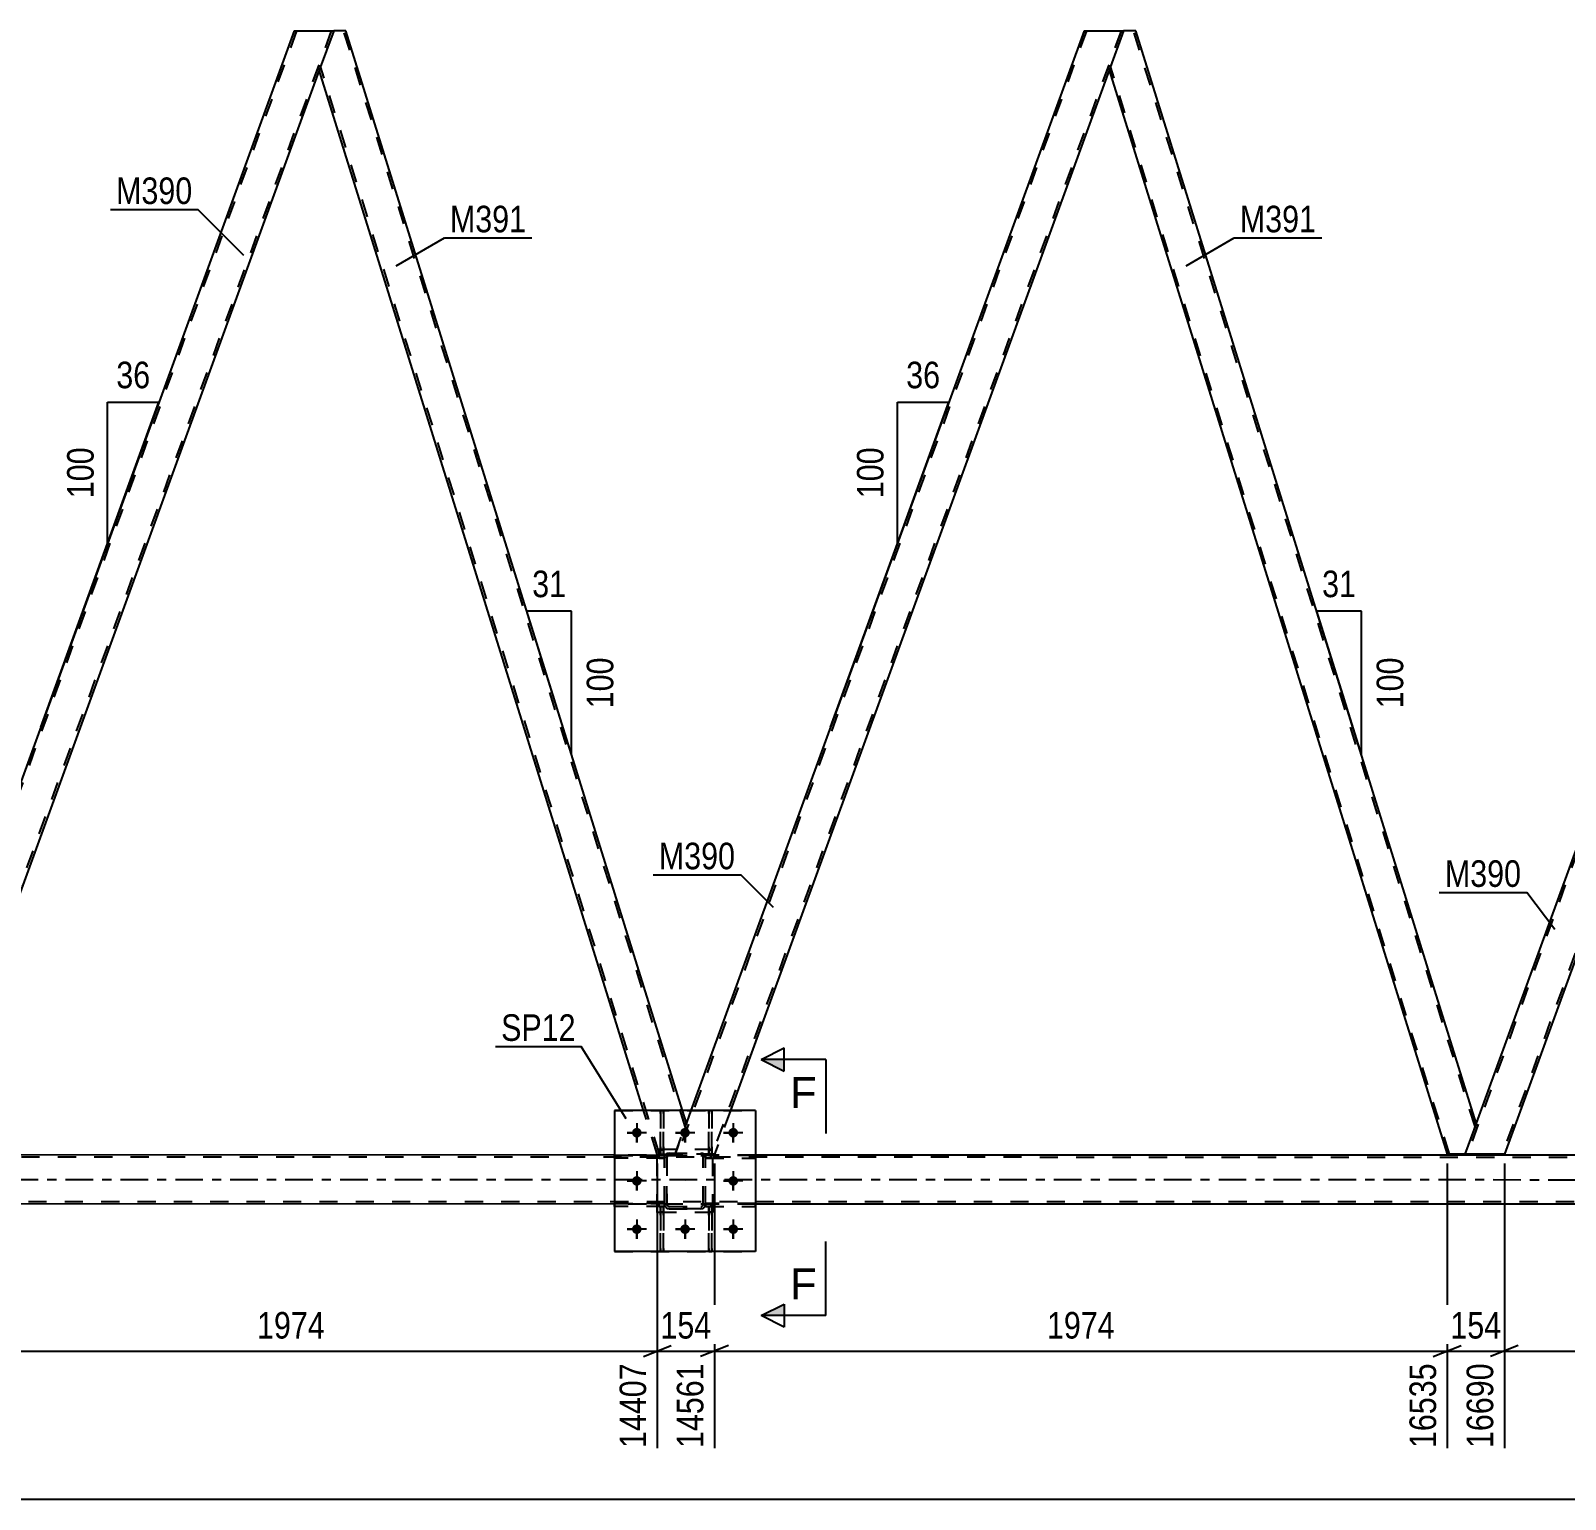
# Model space of a CAD drawing. Header units: millimetres. Extents: x 0 to 841, y 0 to 594.
# Drawn here: x 528.8 to 694.2, y 305.6 to 463.9 of the extents above; entities that cross this region are included whole.
import ezdxf

# ---------------------------------------------------------------- set-up
doc = ezdxf.new("R2010")
doc.units = ezdxf.units.MM
doc.linetypes.add('DXK_LINE_DOT2', pattern=[3.9198, 1.9599, -1.9599])
doc.linetypes.add('DXK_LINE_DOT3', pattern=[5.9187, 2.979, -0.9799, 0.9799, -0.9799])
doc.styles.add('Arial', font='arial.ttf', dxfattribs={"height": 0.2})
doc.styles.add('Arial Narrow', font='ARIALN.TTF', dxfattribs={"height": 0.2})

# ---------------------------------------------------------------- blocks, each defined once
blk = doc.blocks.new('Part-232924665-2344 - 2333')
at = {"color": 2, "linetype": 'Continuous'}
blk.add_line((596.73, 347.49), (597.05, 347.49), dxfattribs=at)
at = {"color": 7, "linetype": 'DXK_LINE_DOT2'}
for p, q in [((596.73, 343.24), (596.73, 347.49)), ((596.73, 347.49), (596.73, 342.64)), ((597.05, 347.49), (597.05, 343.24)), ((597.05, 347.49), (597.05, 342.64)), ((596.73, 342.64), (596.73, 343.24)), ((596.73, 343.24), (597.05, 343.24)), ((596.73, 342.64), (596.73, 342.64)), ((596.73, 342.64), (597.05, 342.64)), ((597.05, 343.24), (597.05, 342.64))]:
    blk.add_line(p, q, dxfattribs=at)
blk = doc.blocks.new('Part-232924665-2392 - 2333')
at = {"color": 7, "linetype": 'DXK_LINE_DOT2'}
for p, q in [((601.58, 342.33), (601.58, 342.65)), ((606.97, 342.65), (601.58, 342.65)), ((601.58, 342.65), (601.58, 342.33)), ((602.18, 342.33), (602.18, 342.65)), ((606.97, 342.65), (606.97, 342.33)), ((602.18, 342.33), (601.58, 342.33)), ((601.58, 342.33), (606.97, 342.33))]:
    blk.add_line(p, q, dxfattribs=at)
blk = doc.blocks.new('Part-232924665-2340 - 2333')
at = {"color": 7, "linetype": 'DXK_LINE_DOT2'}
for p, q in [((597.17, 342.65), (591.77, 342.65)), ((591.77, 342.65), (591.77, 342.33)), ((596.57, 342.33), (596.57, 342.65)), ((597.17, 342.65), (597.17, 342.33)), ((597.17, 342.33), (597.17, 342.65)), ((597.17, 342.33), (591.77, 342.33))]:
    blk.add_line(p, q, dxfattribs=at)
blk = doc.blocks.new('Part-232924665-2341 - 2333')
at = {"color": 7, "linetype": 'DXK_LINE_DOT2'}
for p, q in [((597.17, 337.45), (591.77, 337.45)), ((591.77, 337.45), (591.77, 337.13)), ((596.57, 337.13), (596.57, 337.45)), ((597.17, 337.45), (597.17, 337.13)), ((597.17, 337.13), (597.17, 337.45)), ((597.17, 337.13), (591.77, 337.13))]:
    blk.add_line(p, q, dxfattribs=at)
blk = doc.blocks.new('Part-232924665-2347 - 2333')
at = {"color": 2, "linetype": 'Continuous'}
blk.add_line((601.93, 347.49), (602.25, 347.49), dxfattribs=at)
at = {"color": 7, "linetype": 'DXK_LINE_DOT2'}
for p, q in [((601.93, 343.24), (601.93, 347.49)), ((601.93, 347.49), (601.93, 342.64)), ((602.25, 347.49), (602.25, 343.24)), ((602.25, 347.49), (602.25, 342.64)), ((601.93, 342.64), (601.93, 343.24)), ((601.93, 343.24), (602.25, 343.24)), ((601.93, 342.64), (601.93, 342.64)), ((601.93, 342.64), (602.25, 342.64)), ((602.25, 343.24), (602.25, 342.64))]:
    blk.add_line(p, q, dxfattribs=at)
blk = doc.blocks.new('Part-232924665-2350 - 2333')
at = {"color": 7, "linetype": 'DXK_LINE_DOT2'}
for p, q in [((597.05, 337.12), (596.73, 337.12)), ((596.73, 336.52), (596.73, 337.12)), ((596.73, 332.29), (596.73, 337.12)), ((597.05, 336.52), (596.73, 336.52)), ((596.73, 332.29), (596.73, 336.52)), ((597.05, 337.12), (597.05, 337.12)), ((597.05, 337.12), (597.05, 336.52)), ((597.05, 332.29), (597.05, 337.12)), ((597.05, 336.52), (597.05, 332.29)), ((597.05, 332.29), (596.73, 332.29))]:
    blk.add_line(p, q, dxfattribs=at)
blk = doc.blocks.new('Part-232924665-2352 - 2333')
at = {"color": 7, "linetype": 'DXK_LINE_DOT2'}
for p, q in [((606.97, 342.65), (601.58, 342.65)), ((601.58, 342.65), (601.58, 342.33)), ((601.58, 342.33), (601.58, 342.65)), ((602.18, 342.33), (602.18, 342.65)), ((606.97, 342.65), (606.97, 342.33)), ((601.58, 342.33), (606.97, 342.33))]:
    blk.add_line(p, q, dxfattribs=at)
blk = doc.blocks.new('Part-232924665-2353 - 2333')
at = {"color": 7, "linetype": 'DXK_LINE_DOT2'}
for p, q in [((606.97, 337.45), (601.58, 337.45)), ((601.58, 337.45), (601.58, 337.13)), ((601.58, 337.13), (601.58, 337.45)), ((602.18, 337.13), (602.18, 337.45)), ((606.97, 337.45), (606.97, 337.13)), ((601.58, 337.13), (606.97, 337.13))]:
    blk.add_line(p, q, dxfattribs=at)
blk = doc.blocks.new('Part-232924665-2354 - 2333')
at = {"color": 7, "linetype": 'DXK_LINE_DOT2'}
for p, q in [((591.77, 342.33), (591.77, 342.65)), ((591.77, 342.65), (597.17, 342.65)), ((596.57, 342.33), (596.57, 342.65)), ((596.57, 342.65), (597.17, 342.65)), ((597.17, 342.33), (597.17, 342.65)), ((597.17, 342.65), (597.17, 342.33)), ((597.17, 342.33), (591.77, 342.33)), ((596.57, 342.33), (597.17, 342.33))]:
    blk.add_line(p, q, dxfattribs=at)
blk = doc.blocks.new('Part-232924665-2485 - 2333')
at = {"color": 7, "linetype": 'DXK_LINE_DOT2'}
for p, q in [((602.37, 343.29), (596.37, 343.29)), ((596.37, 336.49), (596.37, 343.29)), ((602.37, 336.49), (602.37, 343.29)), ((602.37, 336.49), (596.37, 336.49))]:
    blk.add_line(p, q, dxfattribs=at)
blk = doc.blocks.new('Part-232924665-2421 - 2333')
at = {"color": 7, "linetype": 'DXK_LINE_DOT2'}
for p, q in [((741.48, 342.42), (65.02, 342.52)), ((606.97, 342.68), (591.77, 342.68)), ((742.23, 337.62), (65.02, 337.72)), ((606.97, 337.4), (591.77, 337.4))]:
    blk.add_line(p, q, dxfattribs=at)
at = {"color": 2, "linetype": 'Continuous'}
for p, q in [((591.77, 342.68), (351.56, 342.72)), ((737.44, 342.66), (606.97, 342.68)), ((591.77, 337.4), (351.56, 337.44)), ((738.27, 337.38), (606.97, 337.4))]:
    blk.add_line(p, q, dxfattribs=at)
at = {"color": 7, "linetype": 'DXK_LINE_DOT3'}
blk.add_line((65.02, 340.12), (741.85, 340.02), dxfattribs=at)
blk = doc.blocks.new('Part-232924665-2359 - 2333')
at = {"color": 7, "linetype": 'DXK_LINE_DOT2'}
for p, q in [((601.58, 337.13), (601.58, 337.45)), ((602.18, 337.45), (601.58, 337.45)), ((601.58, 337.45), (601.58, 337.13)), ((606.97, 337.45), (601.58, 337.45)), ((602.18, 337.13), (602.18, 337.45)), ((606.97, 337.13), (606.97, 337.45)), ((602.18, 337.13), (601.58, 337.13)), ((601.58, 337.13), (606.97, 337.13))]:
    blk.add_line(p, q, dxfattribs=at)
blk = doc.blocks.new('Part-232924665-2376 - 2333')
at = {"color": 7, "linetype": 'DXK_LINE_DOT2'}
for p, q in [((591.77, 347.49), (606.97, 347.49)), ((591.77, 347.49), (591.77, 332.29)), ((606.97, 347.49), (606.97, 332.29)), ((591.77, 332.29), (606.97, 332.29))]:
    blk.add_line(p, q, dxfattribs=at)
blk = doc.blocks.new('Part-232924665-2391 - 2333')
at = {"color": 2, "linetype": 'Continuous'}
for p, q in [((606.97, 347.49), (591.77, 347.49)), ((591.77, 347.49), (591.77, 332.29)), ((606.97, 347.49), (606.97, 332.29)), ((606.97, 332.29), (591.77, 332.29))]:
    blk.add_line(p, q, dxfattribs=at)
blk = doc.blocks.new('Part-232924665-2432 - 2333')
at = {"color": 7, "linetype": 'DXK_LINE_DOT2'}
for p, q in [((727.77, 463.88), (683.68, 342.76)), ((731.51, 463.88), (687.43, 342.76)), ((684.65, 346.13), (683.43, 342.76))]:
    blk.add_line(p, q, dxfattribs=at)
at = {"color": 2, "linetype": 'Continuous'}
for p, q in [((727.51, 463.88), (684.65, 346.13)), ((731.77, 463.88), (687.68, 342.76)), ((727.51, 463.88), (731.77, 463.88)), ((687.65, 342.76), (683.43, 342.76)), ((687.68, 342.76), (687.65, 342.76))]:
    blk.add_line(p, q, dxfattribs=at)
blk = doc.blocks.new('Part-232924665-2437 - 2333')
at = {"color": 2, "linetype": 'Continuous'}
for p, q in [((646.63, 463.88), (645.09, 459.63)), ((647.95, 463.88), (646.63, 463.88)), ((684.65, 346.13), (647.95, 463.88)), ((645.09, 459.63), (681.52, 342.76)), ((684.65, 346.13), (684.38, 345.39)), ((684.38, 345.39), (683.43, 342.76)), ((683.43, 342.76), (681.52, 342.76))]:
    blk.add_line(p, q, dxfattribs=at)
at = {"color": 7, "linetype": 'DXK_LINE_DOT2'}
for p, q in [((684.52, 345.76), (647.7, 463.88)), ((681.77, 342.76), (645.22, 460.01)), ((684.63, 346.08), (684.38, 345.39))]:
    blk.add_line(p, q, dxfattribs=at)
blk = doc.blocks.new('Part-232924665-2506 - 2333')
at = {"color": 7, "linetype": 'DXK_LINE_DOT2'}
for p, q in [((557.5, 463.88), (513.41, 342.76)), ((561.24, 463.88), (517.16, 342.76)), ((561.5, 463.88), (559.95, 459.63)), ((514.39, 346.13), (513.16, 342.76))]:
    blk.add_line(p, q, dxfattribs=at)
at = {"color": 2, "linetype": 'Continuous'}
for p, q in [((557.24, 463.88), (514.39, 346.13)), ((557.24, 463.88), (561.5, 463.88)), ((559.95, 459.63), (517.42, 342.76)), ((517.38, 342.76), (513.16, 342.76)), ((517.42, 342.76), (517.38, 342.76))]:
    blk.add_line(p, q, dxfattribs=at)
blk = doc.blocks.new('Part-232924665-2442 - 2333')
at = {"color": 7, "linetype": 'DXK_LINE_DOT2'}
for p, q in [((642.63, 463.88), (598.55, 342.76)), ((646.38, 463.88), (602.29, 342.76)), ((646.63, 463.88), (645.09, 459.63)), ((600.01, 347.49), (598.29, 342.76)), ((604.27, 347.49), (602.55, 342.76)), ((602.55, 342.76), (598.29, 342.76))]:
    blk.add_line(p, q, dxfattribs=at)
at = {"color": 2, "linetype": 'Continuous'}
for p, q in [((642.38, 463.88), (600.01, 347.49)), ((642.38, 463.88), (646.63, 463.88)), ((645.09, 459.63), (604.27, 347.49))]:
    blk.add_line(p, q, dxfattribs=at)
blk = doc.blocks.new('Part-232924665-2507 - 2333')
at = {"color": 7, "linetype": 'DXK_LINE_DOT2'}
for p, q in [((591.77, 337.13), (591.77, 337.45)), ((591.77, 337.45), (597.17, 337.45)), ((596.57, 337.13), (596.57, 337.45)), ((596.57, 337.45), (597.17, 337.45)), ((597.17, 337.13), (597.17, 337.45)), ((597.17, 337.45), (597.17, 337.13)), ((597.17, 337.13), (591.77, 337.13)), ((596.57, 337.13), (597.17, 337.13))]:
    blk.add_line(p, q, dxfattribs=at)
blk = doc.blocks.new('Part-232924665-2483 - 2333')
at = {"color": 7, "linetype": 'DXK_LINE_DOT2'}
for p, q in [((597.17, 342.41), (597.21, 342.59)), ((597.21, 342.59), (597.17, 342.41)), ((597.17, 337.37), (597.17, 342.41)), ((597.17, 342.41), (597.17, 342.41)), ((597.17, 337.37), (597.17, 342.41)), ((597.41, 342.41), (597.43, 342.5)), ((597.43, 342.5), (597.41, 342.41)), ((597.41, 337.37), (597.41, 342.41)), ((597.41, 342.41), (597.41, 342.41)), ((597.41, 342.41), (597.41, 337.37)), ((597.43, 342.5), (597.49, 342.58)), ((597.49, 342.58), (597.43, 342.5)), ((597.47, 342.85), (597.65, 342.89)), ((597.65, 342.89), (597.47, 342.85)), ((597.49, 342.58), (597.56, 342.63)), ((597.56, 342.63), (597.49, 342.58)), ((597.56, 342.63), (597.65, 342.65)), ((597.65, 342.65), (597.56, 342.63)), ((597.65, 342.89), (601.09, 342.89)), ((597.65, 342.89), (597.65, 342.89)), ((597.65, 342.89), (601.09, 342.89)), ((597.65, 342.65), (601.09, 342.65)), ((597.65, 342.65), (597.65, 342.65)), ((597.65, 342.65), (601.09, 342.65)), ((601.09, 342.89), (601.09, 342.89)), ((601.09, 342.89), (601.28, 342.85)), ((601.28, 342.85), (601.09, 342.89)), ((601.09, 342.65), (601.09, 342.65)), ((601.09, 342.65), (601.19, 342.63)), ((601.19, 342.63), (601.26, 342.58)), ((601.26, 342.58), (601.32, 342.5)), ((601.32, 342.5), (601.26, 342.58)), ((601.32, 342.5), (601.33, 342.41)), ((601.33, 342.41), (601.32, 342.5)), ((601.33, 337.37), (601.33, 342.41)), ((601.33, 342.41), (601.33, 342.41)), ((601.33, 337.37), (601.33, 342.41)), ((601.54, 342.59), (601.57, 342.41)), ((601.57, 342.41), (601.54, 342.59)), ((601.57, 337.37), (601.57, 342.41)), ((601.57, 342.41), (601.57, 342.41)), ((601.57, 337.37), (601.57, 342.41)), ((597.17, 337.37), (597.17, 337.37)), ((597.21, 337.18), (597.17, 337.37)), ((597.17, 337.37), (597.21, 337.18)), ((597.41, 337.37), (597.41, 337.37)), ((597.43, 337.28), (597.41, 337.37)), ((597.41, 337.37), (597.43, 337.28)), ((597.49, 337.2), (597.43, 337.28)), ((597.43, 337.28), (597.49, 337.2)), ((597.65, 336.89), (597.47, 336.92)), ((597.47, 336.92), (597.65, 336.89)), ((597.56, 337.15), (597.49, 337.2)), ((597.65, 337.13), (597.56, 337.15)), ((597.65, 337.13), (601.09, 337.13)), ((597.65, 337.13), (597.65, 337.13)), ((597.65, 337.13), (601.09, 337.13)), ((597.65, 336.89), (601.09, 336.89)), ((597.65, 336.89), (597.65, 336.89)), ((601.09, 336.89), (597.65, 336.89)), ((601.19, 337.15), (601.09, 337.13)), ((601.09, 337.13), (601.19, 337.15)), ((601.09, 337.13), (601.09, 337.13)), ((601.28, 336.92), (601.09, 336.89)), ((601.09, 336.89), (601.28, 336.92)), ((601.09, 336.89), (601.09, 336.89)), ((601.26, 337.2), (601.19, 337.15)), ((601.19, 337.15), (601.26, 337.2)), ((601.32, 337.28), (601.26, 337.2)), ((601.26, 337.2), (601.32, 337.28)), ((601.33, 337.37), (601.32, 337.28)), ((601.32, 337.28), (601.33, 337.37)), ((601.33, 337.37), (601.33, 337.37)), ((601.57, 337.37), (601.54, 337.18)), ((601.54, 337.18), (601.57, 337.37)), ((601.57, 337.37), (601.57, 337.37))]:
    blk.add_line(p, q, dxfattribs=at)
at = {"color": 7, "linetype": 'DXK_LINE_DOT3'}
blk.add_line((599.37, 339.89), (599.37, 339.89), dxfattribs=at)
at = {"color": 7, "linetype": 'DXK_LINE_DOT2'}
for centre, start, end in [((597.65, 342.41), 112.5, 157.5), ((597.65, 342.41), 112.5, 157.5), ((601.09, 342.41), 22.5, 67.5), ((601.09, 342.41), 22.5, 67.5), ((597.65, 337.37), 202.5, 247.5), ((597.65, 337.37), 202.5, 247.5), ((601.09, 337.37), 292.5, 337.5), ((601.09, 337.37), 292.5, 337.5)]:
    blk.add_arc(centre, 0.48, start, end, dxfattribs=at)
blk = doc.blocks.new('Part-232924665-2484 - 2333')
at = {"color": 7, "linetype": 'DXK_LINE_DOT2'}
for p, q in [((602.37, 343.29), (596.37, 343.29)), ((596.37, 336.49), (596.37, 343.29)), ((602.37, 336.49), (602.37, 343.29)), ((602.37, 336.49), (596.37, 336.49))]:
    blk.add_line(p, q, dxfattribs=at)
blk = doc.blocks.new('Part-232924665-2525 - 2333')
at = {"color": 7, "linetype": 'DXK_LINE_DOT2'}
for p, q in [((597.17, 342.41), (597.21, 342.59)), ((597.21, 342.59), (597.17, 342.41)), ((597.17, 337.37), (597.17, 342.41)), ((597.17, 342.41), (597.17, 342.41)), ((597.17, 337.37), (597.17, 342.41)), ((597.41, 342.41), (597.43, 342.5)), ((597.43, 342.5), (597.41, 342.41)), ((597.41, 337.37), (597.41, 342.41)), ((597.41, 342.41), (597.41, 342.41)), ((597.41, 342.41), (597.41, 337.37)), ((597.43, 342.5), (597.49, 342.58)), ((597.49, 342.58), (597.43, 342.5)), ((597.47, 342.85), (597.65, 342.89)), ((597.65, 342.89), (597.47, 342.85)), ((597.49, 342.58), (597.56, 342.63)), ((597.56, 342.63), (597.49, 342.58)), ((597.56, 342.63), (597.65, 342.65)), ((597.65, 342.65), (597.56, 342.63)), ((597.65, 342.89), (601.09, 342.89)), ((597.65, 342.89), (597.65, 342.89)), ((597.65, 342.89), (601.09, 342.89)), ((597.65, 342.65), (601.09, 342.65)), ((597.65, 342.65), (597.65, 342.65)), ((597.65, 342.65), (601.09, 342.65)), ((601.09, 342.89), (601.09, 342.89)), ((601.09, 342.89), (601.28, 342.85)), ((601.28, 342.85), (601.09, 342.89)), ((601.09, 342.65), (601.09, 342.65)), ((601.09, 342.65), (601.19, 342.63)), ((601.19, 342.63), (601.26, 342.58)), ((601.26, 342.58), (601.32, 342.5)), ((601.32, 342.5), (601.26, 342.58)), ((601.32, 342.5), (601.33, 342.41)), ((601.33, 342.41), (601.32, 342.5)), ((601.33, 337.37), (601.33, 342.41)), ((601.33, 342.41), (601.33, 342.41)), ((601.33, 337.37), (601.33, 342.41)), ((601.54, 342.59), (601.57, 342.41)), ((601.57, 342.41), (601.54, 342.59)), ((601.57, 337.37), (601.57, 342.41)), ((601.57, 342.41), (601.57, 342.41)), ((601.57, 337.37), (601.57, 342.41)), ((597.17, 337.37), (597.17, 337.37)), ((597.21, 337.18), (597.17, 337.37)), ((597.17, 337.37), (597.21, 337.18)), ((597.41, 337.37), (597.41, 337.37)), ((597.43, 337.28), (597.41, 337.37)), ((597.41, 337.37), (597.43, 337.28)), ((597.49, 337.2), (597.43, 337.28)), ((597.43, 337.28), (597.49, 337.2)), ((597.65, 336.89), (597.47, 336.92)), ((597.47, 336.92), (597.65, 336.89)), ((597.56, 337.15), (597.49, 337.2)), ((597.65, 337.13), (597.56, 337.15)), ((597.65, 337.13), (601.09, 337.13)), ((597.65, 337.13), (597.65, 337.13)), ((597.65, 337.13), (601.09, 337.13)), ((597.65, 336.89), (601.09, 336.89)), ((597.65, 336.89), (597.65, 336.89)), ((601.09, 336.89), (597.65, 336.89)), ((601.19, 337.15), (601.09, 337.13)), ((601.09, 337.13), (601.19, 337.15)), ((601.09, 337.13), (601.09, 337.13)), ((601.28, 336.92), (601.09, 336.89)), ((601.09, 336.89), (601.28, 336.92)), ((601.09, 336.89), (601.09, 336.89)), ((601.26, 337.2), (601.19, 337.15)), ((601.19, 337.15), (601.26, 337.2)), ((601.32, 337.28), (601.26, 337.2)), ((601.26, 337.2), (601.32, 337.28)), ((601.33, 337.37), (601.32, 337.28)), ((601.32, 337.28), (601.33, 337.37)), ((601.33, 337.37), (601.33, 337.37)), ((601.57, 337.37), (601.54, 337.18)), ((601.54, 337.18), (601.57, 337.37)), ((601.57, 337.37), (601.57, 337.37))]:
    blk.add_line(p, q, dxfattribs=at)
at = {"color": 7, "linetype": 'DXK_LINE_DOT3'}
blk.add_line((599.37, 339.89), (599.37, 339.89), dxfattribs=at)
at = {"color": 7, "linetype": 'DXK_LINE_DOT2'}
for centre, start, end in [((597.65, 342.41), 112.5, 157.5), ((597.65, 342.41), 112.5, 157.5), ((601.09, 342.41), 22.5, 67.5), ((601.09, 342.41), 22.5, 67.5), ((597.65, 337.37), 202.5, 247.5), ((597.65, 337.37), 202.5, 247.5), ((601.09, 337.37), 292.5, 337.5), ((601.09, 337.37), 292.5, 337.5)]:
    blk.add_arc(centre, 0.48, start, end, dxfattribs=at)
blk = doc.blocks.new('Part-232924665-2529 - 2333')
at = {"color": 7, "linetype": 'DXK_LINE_DOT2'}
for p, q in [((601.93, 337.12), (601.93, 337.12)), ((601.93, 337.12), (601.93, 336.52)), ((601.93, 332.29), (601.93, 337.12)), ((602.25, 337.12), (601.93, 337.12)), ((601.93, 336.52), (601.93, 332.29)), ((601.93, 336.52), (602.25, 336.52)), ((602.25, 336.52), (602.25, 337.12)), ((602.25, 332.29), (602.25, 337.12)), ((602.25, 332.29), (602.25, 336.52)), ((601.93, 332.29), (602.25, 332.29))]:
    blk.add_line(p, q, dxfattribs=at)
blk = doc.blocks.new('Part-232924665-2532 - 2333')
at = {"color": 7, "linetype": 'DXK_LINE_DOT2'}
for p, q in [((596.73, 337.12), (596.73, 337.12)), ((596.73, 337.12), (596.73, 336.52)), ((596.73, 332.29), (596.73, 337.12)), ((597.05, 337.12), (596.73, 337.12)), ((596.73, 336.52), (596.73, 332.29)), ((596.73, 336.52), (597.05, 336.52)), ((597.05, 336.52), (597.05, 337.12)), ((597.05, 332.29), (597.05, 337.12)), ((597.05, 332.29), (597.05, 336.52)), ((596.73, 332.29), (597.05, 332.29))]:
    blk.add_line(p, q, dxfattribs=at)
blk = doc.blocks.new('Part-232924665-2535 - 2333')
at = {"color": 7, "linetype": 'DXK_LINE_DOT2'}
for p, q in [((602.25, 347.49), (601.93, 347.49)), ((601.93, 347.49), (601.93, 343.24)), ((601.93, 347.49), (601.93, 342.64)), ((602.25, 343.24), (602.25, 347.49)), ((602.25, 347.49), (602.25, 342.64)), ((602.25, 343.24), (601.93, 343.24)), ((601.93, 343.24), (601.93, 342.64)), ((602.25, 342.64), (601.93, 342.64)), ((602.25, 342.64), (602.25, 343.24)), ((602.25, 342.64), (602.25, 342.64))]:
    blk.add_line(p, q, dxfattribs=at)
blk = doc.blocks.new('Part-232924665-2538 - 2333')
at = {"color": 7, "linetype": 'DXK_LINE_DOT2'}
for p, q in [((597.05, 347.49), (596.73, 347.49)), ((596.73, 347.49), (596.73, 343.24)), ((596.73, 347.49), (596.73, 342.64)), ((597.05, 343.24), (597.05, 347.49)), ((597.05, 347.49), (597.05, 342.64)), ((597.05, 343.24), (596.73, 343.24)), ((596.73, 343.24), (596.73, 342.64)), ((597.05, 342.64), (596.73, 342.64)), ((597.05, 342.64), (597.05, 343.24)), ((597.05, 342.64), (597.05, 342.64))]:
    blk.add_line(p, q, dxfattribs=at)
blk = doc.blocks.new('Part-232924665-2546 - 2333')
at = {"color": 7, "linetype": 'DXK_LINE_DOT2'}
for p, q in [((602.25, 337.12), (601.93, 337.12)), ((601.93, 336.52), (601.93, 337.12)), ((601.93, 332.29), (601.93, 337.12)), ((602.25, 336.52), (601.93, 336.52)), ((601.93, 332.29), (601.93, 336.52)), ((602.25, 337.12), (602.25, 337.12)), ((602.25, 337.12), (602.25, 336.52)), ((602.25, 332.29), (602.25, 337.12)), ((602.25, 336.52), (602.25, 332.29)), ((602.25, 332.29), (601.93, 332.29))]:
    blk.add_line(p, q, dxfattribs=at)
blk = doc.blocks.new('Bolt-232924665-2585 - 2333')
at = {"color": 1, "linetype": 'Continuous'}
for p, q in [((594.17, 346.13), (594.17, 345.43)), ((599.37, 346.13), (599.37, 345.43)), ((604.57, 346.13), (604.57, 345.43)), ((593.13, 345.09), (593.83, 345.09)), ((594.17, 344.05), (594.17, 344.74)), ((595.21, 345.09), (594.52, 345.09)), ((598.33, 345.09), (599.03, 345.09)), ((599.37, 344.05), (599.37, 344.74)), ((600.41, 345.09), (599.72, 345.09)), ((603.53, 345.09), (604.23, 345.09)), ((604.57, 344.05), (604.57, 344.74)), ((605.61, 345.09), (604.92, 345.09)), ((594.17, 340.93), (594.17, 340.23)), ((604.57, 340.93), (604.57, 340.23)), ((593.13, 339.89), (593.83, 339.89)), ((594.17, 338.85), (594.17, 339.54)), ((595.21, 339.89), (594.52, 339.89)), ((603.53, 339.89), (604.23, 339.89)), ((604.57, 338.85), (604.57, 339.54)), ((605.61, 339.89), (604.92, 339.89)), ((593.13, 334.69), (593.83, 334.69)), ((594.17, 335.73), (594.17, 335.03)), ((594.17, 333.65), (594.17, 334.34)), ((595.21, 334.69), (594.52, 334.69)), ((598.33, 334.69), (599.03, 334.69)), ((599.37, 335.73), (599.37, 335.03)), ((599.37, 333.65), (599.37, 334.34)), ((600.41, 334.69), (599.72, 334.69)), ((603.53, 334.69), (604.23, 334.69)), ((604.57, 335.73), (604.57, 335.03)), ((604.57, 333.65), (604.57, 334.34)), ((605.61, 334.69), (604.92, 334.69))]:
    blk.add_line(p, q, dxfattribs=at)
blk = doc.blocks.new('Bolt-232924665-2586 - 2333')
at = {"linetype": 'Continuous'}
for points in [[(594.69, 345.09, -1), (593.65, 345.09, -1)], [(599.89, 345.09, -1), (598.85, 345.09, -1)], [(605.09, 345.09, -1), (604.05, 345.09, -1)], [(594.69, 339.89, -1), (593.65, 339.89, -1)], [(605.09, 339.89, -1), (604.05, 339.89, -1)], [(594.69, 334.69, -1), (593.65, 334.69, -1)], [(599.89, 334.69, -1), (598.85, 334.69, -1)], [(605.09, 334.69, -1), (604.05, 334.69, -1)]]:
    blk.add_hatch(color=1, dxfattribs=at).paths.add_polyline_path(points)
at = {"color": 1, "linetype": 'Continuous'}
for p, q in [((594.17, 346.13), (594.17, 344.05)), ((599.37, 346.13), (599.37, 344.05)), ((604.57, 346.13), (604.57, 344.05)), ((595.21, 345.09), (593.13, 345.09)), ((600.41, 345.09), (598.33, 345.09)), ((605.61, 345.09), (603.53, 345.09)), ((594.17, 340.93), (594.17, 338.85)), ((604.57, 340.93), (604.57, 338.85)), ((595.21, 339.89), (593.13, 339.89)), ((605.61, 339.89), (603.53, 339.89)), ((595.21, 334.69), (593.13, 334.69)), ((594.17, 335.73), (594.17, 333.65)), ((600.41, 334.69), (598.33, 334.69)), ((599.37, 335.73), (599.37, 333.65)), ((605.61, 334.69), (603.53, 334.69)), ((604.57, 335.73), (604.57, 333.65))]:
    blk.add_line(p, q, dxfattribs=at)
blk = doc.blocks.new('Part-232924665-14449 - 2333')
at = {"color": 2, "linetype": 'Continuous'}
for p, q in [((561.5, 463.88), (559.95, 459.63)), ((562.82, 463.88), (561.5, 463.88)), ((599.1, 347.49), (562.82, 463.88)), ((594.91, 347.49), (559.95, 459.63))]:
    blk.add_line(p, q, dxfattribs=at)
at = {"color": 7, "linetype": 'DXK_LINE_DOT2'}
for p, q in [((599.38, 345.76), (562.57, 463.88)), ((596.63, 342.76), (560.09, 460.01)), ((596.38, 342.76), (594.91, 347.49)), ((599.52, 346.13), (599.1, 347.49)), ((598.29, 342.76), (599.52, 346.13)), ((596.38, 342.76), (598.29, 342.76))]:
    blk.add_line(p, q, dxfattribs=at)
blk = doc.blocks.new('StraightDimension-232924665-15864 - 2333')
at = {"color": 7, "linetype": 'Continuous'}
for p, q in [((602.55, 341.76), (602.55, 311.1)), ((681.52, 341.76), (681.52, 311.1)), ((604.05, 322.15), (601.05, 320.95)), ((602.55, 321.55), (681.52, 321.55)), ((680.02, 320.95), (683.02, 322.15))]:
    blk.add_line(p, q, dxfattribs=at)
at = {"color": 0}
blk.add_wipeout([(646.29, 322.3), (646.29, 326.5), (637.78, 326.5), (637.78, 322.3)], dxfattribs=at)
at = {"color": 0, "linetype": 'Continuous'}
blk.add_wipeout([(680.92, 320.85), (676.72, 320.85), (676.72, 310.5), (680.92, 310.5)], dxfattribs=at)
at = {"color": 3, "style": 'Arial Narrow'}
blk.add_text('1974', height=2.863, dxfattribs=at).set_placement((638.38, 322.9))
at = {"color": 3, "linetype": 'Continuous', "style": 'Arial Narrow'}
blk.add_text('16535', height=2.863, rotation=90.0002, dxfattribs=at).set_placement((680.32, 311.1))
blk = doc.blocks.new('StraightDimension-232924665-15865 - 2333')
at = {"color": 7, "linetype": 'Continuous'}
for p, q in [((596.38, 341.76), (596.38, 311.1)), ((602.55, 341.76), (602.55, 311.1)), ((594.88, 320.95), (597.88, 322.15)), ((596.38, 321.55), (602.55, 321.55)), ((604.05, 322.15), (601.05, 320.95))]:
    blk.add_line(p, q, dxfattribs=at)
at = {"color": 0}
blk.add_wipeout([(602.81, 322.3), (602.81, 326.5), (596.12, 326.5), (596.12, 322.3)], dxfattribs=at)
at = {"color": 0, "linetype": 'Continuous'}
blk.add_wipeout([(601.95, 320.85), (597.75, 320.85), (597.75, 310.5), (601.95, 310.5)], dxfattribs=at)
at = {"color": 3, "style": 'Arial Narrow'}
blk.add_text('154', height=2.863, dxfattribs=at).set_placement((596.72, 322.9))
at = {"color": 3, "linetype": 'Continuous', "style": 'Arial Narrow'}
blk.add_text('14561', height=2.863, rotation=90.0002, dxfattribs=at).set_placement((601.35, 311.1))
blk = doc.blocks.new('StraightDimension-232924665-15863 - 2333')
at = {"color": 7, "linetype": 'Continuous'}
for p, q in [((681.52, 341.76), (681.52, 311.1)), ((687.68, 341.76), (687.68, 311.1)), ((680.02, 320.95), (683.02, 322.15)), ((681.52, 321.55), (687.68, 321.55)), ((689.18, 322.15), (686.18, 320.95))]:
    blk.add_line(p, q, dxfattribs=at)
at = {"color": 0}
blk.add_wipeout([(687.94, 322.3), (687.94, 326.5), (681.26, 326.5), (681.26, 322.3)], dxfattribs=at)
at = {"color": 0, "linetype": 'Continuous'}
blk.add_wipeout([(687.08, 320.85), (682.88, 320.85), (682.88, 310.5), (687.08, 310.5)], dxfattribs=at)
at = {"color": 3, "style": 'Arial Narrow'}
blk.add_text('154', height=2.863, dxfattribs=at).set_placement((681.86, 322.9))
at = {"color": 3, "linetype": 'Continuous', "style": 'Arial Narrow'}
blk.add_text('16690', height=2.863, rotation=90.0002, dxfattribs=at).set_placement((686.48, 311.1))
blk = doc.blocks.new('AngleDimension-232924665-17095 - 2333')
at = {"color": 7, "linetype": 'Continuous'}
for p, q in [((670.44, 391.75), (667.45, 401.32)), ((672.28, 401.32), (667.45, 401.32)), ((672.28, 385.85), (667.45, 401.32)), ((672.28, 385.85), (672.28, 401.32))]:
    blk.add_line(p, q, dxfattribs=at)
at = {"color": 0}
for points in [[(672.29, 402.22), (672.29, 406.42), (667.44, 406.42), (667.44, 402.22)], [(677.38, 396.92), (673.18, 396.92), (673.18, 390.24), (677.38, 390.24)]]:
    blk.add_wipeout(points, dxfattribs=at)
at = {"color": 3, "style": 'Arial Narrow'}
blk.add_text('31', height=2.863, dxfattribs=at).set_placement((668.04, 402.82))
blk.add_text('100', height=2.863, rotation=90.0002, dxfattribs=at).set_placement((676.78, 390.84))
blk = doc.blocks.new('StraightDimension-232924665-15851 - 2333')
at = {"color": 7, "linetype": 'Continuous'}
blk.add_line((49.08, 305.57), (797.83, 305.57), dxfattribs=at)
blk = doc.blocks.new('StraightDimension-232924665-15862 - 2333')
at = {"color": 7, "linetype": 'Continuous'}
for p, q in [((687.68, 341.76), (687.68, 311.1)), ((742.27, 336.38), (742.27, 311.1)), ((689.18, 322.15), (686.18, 320.95)), ((687.68, 321.55), (742.27, 321.55)), ((740.77, 320.95), (743.77, 322.15))]:
    blk.add_line(p, q, dxfattribs=at)
at = {"color": 0}
blk.add_wipeout([(719.23, 322.3), (719.23, 326.5), (710.72, 326.5), (710.72, 322.3)], dxfattribs=at)
at = {"color": 0, "linetype": 'Continuous'}
blk.add_wipeout([(741.67, 320.85), (737.47, 320.85), (737.47, 310.5), (741.67, 310.5)], dxfattribs=at)
at = {"color": 3, "style": 'Arial Narrow'}
blk.add_text('1365', height=2.863, dxfattribs=at).set_placement((711.32, 322.9))
at = {"color": 3, "linetype": 'Continuous', "style": 'Arial Narrow'}
blk.add_text('18054', height=2.863, rotation=90.0002, dxfattribs=at).set_placement((741.07, 311.1))
blk = doc.blocks.new('StraightDimension-232924665-15866 - 2333')
at = {"color": 7, "linetype": 'Continuous'}
for p, q in [((517.42, 341.76), (517.42, 311.1)), ((596.38, 341.76), (596.38, 311.1)), ((518.92, 322.15), (515.92, 320.95)), ((517.42, 321.55), (596.38, 321.55)), ((594.88, 320.95), (597.88, 322.15))]:
    blk.add_line(p, q, dxfattribs=at)
at = {"color": 0}
blk.add_wipeout([(561.15, 322.3), (561.15, 326.5), (552.64, 326.5), (552.64, 322.3)], dxfattribs=at)
at = {"color": 0, "linetype": 'Continuous'}
blk.add_wipeout([(595.78, 320.85), (591.58, 320.85), (591.58, 310.5), (595.78, 310.5)], dxfattribs=at)
at = {"color": 3, "style": 'Arial Narrow'}
blk.add_text('1974', height=2.863, dxfattribs=at).set_placement((553.24, 322.9))
at = {"color": 3, "linetype": 'Continuous', "style": 'Arial Narrow'}
blk.add_text('14407', height=2.863, rotation=90.0002, dxfattribs=at).set_placement((595.18, 311.1))
blk = doc.blocks.new('AngleDimension-232924665-16983 - 2333')
at = {"color": 7, "linetype": 'Continuous'}
for p, q in [((537.13, 423.84), (542.67, 423.84)), ((537.13, 408.62), (542.67, 423.84)), ((537.13, 408.62), (537.13, 423.84)), ((529.92, 388.82), (537.13, 408.62))]:
    blk.add_line(p, q, dxfattribs=at)
at = {"color": 0}
for points in [[(542.33, 424.74), (542.33, 428.94), (537.47, 428.94), (537.47, 424.74)], [(536.23, 419.57), (532.03, 419.57), (532.03, 412.89), (536.23, 412.89)]]:
    blk.add_wipeout(points, dxfattribs=at)
at = {"color": 3, "style": 'Arial Narrow'}
blk.add_text('36', height=2.863, dxfattribs=at).set_placement((538.07, 425.34))
blk.add_text('100', height=2.863, rotation=90.0002, dxfattribs=at).set_placement((535.63, 413.49))
blk = doc.blocks.new('AngleDimension-232924665-16997 - 2333')
at = {"color": 7, "linetype": 'Continuous'}
for p, q in [((622.26, 423.84), (627.8, 423.84)), ((622.26, 408.62), (627.8, 423.84)), ((622.26, 408.62), (622.26, 423.84)), ((615.06, 388.82), (622.26, 408.62))]:
    blk.add_line(p, q, dxfattribs=at)
at = {"color": 0}
for points in [[(627.46, 424.74), (627.46, 428.94), (622.61, 428.94), (622.61, 424.74)], [(621.36, 419.57), (617.16, 419.57), (617.16, 412.89), (621.36, 412.89)]]:
    blk.add_wipeout(points, dxfattribs=at)
at = {"color": 3, "style": 'Arial Narrow'}
blk.add_text('36', height=2.863, dxfattribs=at).set_placement((623.21, 425.34))
blk.add_text('100', height=2.863, rotation=90.0002, dxfattribs=at).set_placement((620.76, 413.49))
blk = doc.blocks.new('AngleDimension-232924665-17081 - 2333')
at = {"color": 7, "linetype": 'Continuous'}
for p, q in [((585.3, 391.75), (582.32, 401.32)), ((587.14, 401.32), (582.32, 401.32)), ((587.14, 385.85), (582.32, 401.32)), ((587.14, 385.85), (587.14, 401.32))]:
    blk.add_line(p, q, dxfattribs=at)
at = {"color": 0}
for points in [[(587.16, 402.22), (587.16, 406.42), (582.3, 406.42), (582.3, 402.22)], [(592.24, 396.92), (588.04, 396.92), (588.04, 390.24), (592.24, 390.24)]]:
    blk.add_wipeout(points, dxfattribs=at)
at = {"color": 3, "style": 'Arial Narrow'}
blk.add_text('31', height=2.863, dxfattribs=at).set_placement((582.9, 402.82))
blk.add_text('100', height=2.863, rotation=90.0002, dxfattribs=at).set_placement((591.64, 390.84))
blk = doc.blocks.new('Mark-232924665-2387 - 2333')
at = {"color": 0}
blk.add_wipeout([(587.58, 354.99), (587.58, 357.99), (579.55, 357.99), (579.55, 354.99)], dxfattribs=at)
blk.add_wipeout([(587.58, 354.99), (587.58, 357.99), (579.55, 357.99), (579.55, 354.99)], dxfattribs=at)
at = {"color": 30, "linetype": 'Continuous'}
for p in [(578.95, 354.39), (593.01, 346.59)]:
    blk.add_line(p, (588.18, 354.39), dxfattribs=at)
at = {"color": 3, "style": 'Arial Narrow'}
blk.add_text('SP12', height=2.863, dxfattribs=at).set_placement((579.55, 354.99))
blk = doc.blocks.new('Mark-232924665-15823 - 2333')
at = {"color": 0}
blk.add_wipeout([(546.27, 445.2), (546.27, 448.2), (538.05, 448.2), (538.05, 445.2)], dxfattribs=at)
blk.add_wipeout([(546.27, 445.2), (546.27, 448.2), (538.05, 448.2), (538.05, 445.2)], dxfattribs=at)
at = {"color": 30, "linetype": 'Continuous'}
for p in [(537.45, 444.6), (551.82, 439.65)]:
    blk.add_line(p, (546.87, 444.6), dxfattribs=at)
at = {"color": 3, "style": 'Arial Narrow'}
blk.add_text('M390', height=2.863, dxfattribs=at).set_placement((538.05, 445.2))
blk = doc.blocks.new('Mark-232924665-15799 - 2333')
at = {"color": 0}
blk.add_wipeout([(667.39, 442.15), (667.39, 445.15), (659.17, 445.15), (659.17, 442.15)], dxfattribs=at)
blk.add_wipeout([(667.39, 442.15), (667.39, 445.15), (659.17, 445.15), (659.17, 442.15)], dxfattribs=at)
at = {"color": 30, "linetype": 'Continuous'}
for p, q in [((653.37, 438.55), (658.57, 441.55)), ((658.57, 441.55), (667.99, 441.55))]:
    blk.add_line(p, q, dxfattribs=at)
at = {"color": 3, "style": 'Arial Narrow'}
blk.add_text('M391', height=2.863, dxfattribs=at).set_placement((659.17, 442.15))
blk = doc.blocks.new('SectionMark-232924665-13168 - 2333')
at = {"color": 6, "linetype": 'Continuous'}
for p, q in [((607.56, 352.99), (610.06, 354.24)), ((614.56, 352.99), (607.56, 352.99)), ((614.56, 352.99), (614.56, 344.99)), ((614.56, 325.37), (614.56, 333.37)), ((614.56, 325.37), (607.56, 325.37)), ((610.06, 324.12), (607.56, 325.37))]:
    blk.add_line(p, q, dxfattribs=at)
at = {"color": 0, "linetype": 'Continuous'}
for points in [[(613.56, 347.74), (613.56, 351.24), (610.71, 351.24), (610.71, 347.74)], [(613.56, 327.12), (613.56, 330.62), (610.71, 330.62), (610.71, 327.12)]]:
    blk.add_wipeout(points, dxfattribs=at)
at = {"linetype": 'Continuous'}
for points in [[(610.06, 352.99), (610.06, 351.74), (607.56, 352.99)], [(610.06, 326.62), (610.06, 325.37), (607.56, 325.37)]]:
    blk.add_hatch(color=6, dxfattribs=at).paths.add_polyline_path(points)
at = {"color": 6, "linetype": 'Continuous'}
for p, q in [((610.06, 351.74), (610.06, 354.24)), ((607.56, 352.99), (610.06, 351.74)), ((607.56, 325.37), (610.06, 326.62)), ((610.06, 326.62), (610.06, 324.12))]:
    blk.add_line(p, q, dxfattribs=at)
at = {"color": 3, "linetype": 'Continuous', "style": 'Arial'}
for p in [(610.71, 347.74), (610.71, 327.12)]:
    blk.add_text('F', height=3.34, dxfattribs=at).set_placement(p)
blk = doc.blocks.new('Mark-232924665-15796 - 2333')
at = {"color": 0}
blk.add_wipeout([(689.5, 371.59), (689.5, 374.59), (681.27, 374.59), (681.27, 371.59)], dxfattribs=at)
blk.add_wipeout([(689.5, 371.59), (689.5, 374.59), (681.27, 374.59), (681.27, 371.59)], dxfattribs=at)
at = {"color": 30, "linetype": 'Continuous'}
for p in [(680.67, 370.99), (693.11, 367)]:
    blk.add_line(p, (690.1, 370.99), dxfattribs=at)
at = {"color": 3, "style": 'Arial Narrow'}
blk.add_text('M390', height=2.863, dxfattribs=at).set_placement((681.27, 371.59))
blk = doc.blocks.new('Mark-232924665-15802 - 2333')
at = {"color": 0}
blk.add_wipeout([(604.78, 373.49), (604.78, 376.49), (596.55, 376.49), (596.55, 373.49)], dxfattribs=at)
blk.add_wipeout([(604.78, 373.49), (604.78, 376.49), (596.55, 376.49), (596.55, 373.49)], dxfattribs=at)
at = {"color": 30, "linetype": 'Continuous'}
for p in [(595.95, 372.89), (608.91, 369.35)]:
    blk.add_line(p, (605.38, 372.89), dxfattribs=at)
at = {"color": 3, "style": 'Arial Narrow'}
blk.add_text('M390', height=2.863, dxfattribs=at).set_placement((596.55, 373.49))
blk = doc.blocks.new('Mark-232924665-15832 - 2333')
at = {"color": 0}
blk.add_wipeout([(582.26, 442.15), (582.26, 445.15), (574.03, 445.15), (574.03, 442.15)], dxfattribs=at)
blk.add_wipeout([(582.26, 442.15), (582.26, 445.15), (574.03, 445.15), (574.03, 442.15)], dxfattribs=at)
at = {"color": 30, "linetype": 'Continuous'}
for p, q in [((568.24, 438.55), (573.43, 441.55)), ((573.43, 441.55), (582.86, 441.55))]:
    blk.add_line(p, q, dxfattribs=at)
at = {"color": 3, "style": 'Arial Narrow'}
blk.add_text('M391', height=2.863, dxfattribs=at).set_placement((574.03, 442.15))

msp = doc.modelspace()

# ---------------------------------------------------------------- block references
for name in ['Part-232924665-2506 - 2333', 'Part-232924665-14449 - 2333', 'Part-232924665-2442 - 2333', 'Part-232924665-2437 - 2333', 'Part-232924665-2432 - 2333', 'Part-232924665-2376 - 2333', 'Part-232924665-2391 - 2333', 'Part-232924665-2344 - 2333', 'Part-232924665-2538 - 2333', 'Part-232924665-2347 - 2333', 'Part-232924665-2535 - 2333', 'Bolt-232924665-2585 - 2333', 'Bolt-232924665-2586 - 2333', 'Part-232924665-2421 - 2333', 'Part-232924665-2340 - 2333', 'Part-232924665-2354 - 2333', 'Part-232924665-2485 - 2333', 'Part-232924665-2484 - 2333', 'Part-232924665-2483 - 2333', 'Part-232924665-2525 - 2333', 'Part-232924665-2392 - 2333', 'Part-232924665-2352 - 2333', 'Part-232924665-2341 - 2333', 'Part-232924665-2507 - 2333', 'Part-232924665-2353 - 2333', 'Part-232924665-2359 - 2333', 'Part-232924665-2350 - 2333', 'Part-232924665-2532 - 2333', 'Part-232924665-2529 - 2333', 'Part-232924665-2546 - 2333']:
    msp.add_blockref(name, (0, 0))

# ---------------------------------------------------------------- next in the draw order: block references
for name in ['AngleDimension-232924665-17095 - 2333', 'StraightDimension-232924665-15864 - 2333']:
    msp.add_blockref(name, (0, 0))

# ---------------------------------------------------------------- next in the draw order: block references
for name in ['StraightDimension-232924665-15865 - 2333', 'StraightDimension-232924665-15863 - 2333']:
    msp.add_blockref(name, (0, 0))

# ---------------------------------------------------------------- next in the draw order: block references
msp.add_blockref('StraightDimension-232924665-15851 - 2333', (0, 0))

# ---------------------------------------------------------------- next in the draw order: block references
for name in ['Mark-232924665-15823 - 2333', 'Mark-232924665-15832 - 2333', 'Mark-232924665-15799 - 2333', 'AngleDimension-232924665-16983 - 2333', 'AngleDimension-232924665-16997 - 2333', 'AngleDimension-232924665-17081 - 2333', 'Mark-232924665-15802 - 2333', 'Mark-232924665-15796 - 2333', 'Mark-232924665-2387 - 2333', 'SectionMark-232924665-13168 - 2333', 'StraightDimension-232924665-15866 - 2333', 'StraightDimension-232924665-15862 - 2333']:
    msp.add_blockref(name, (0, 0))

doc.saveas('drawing.dxf')
